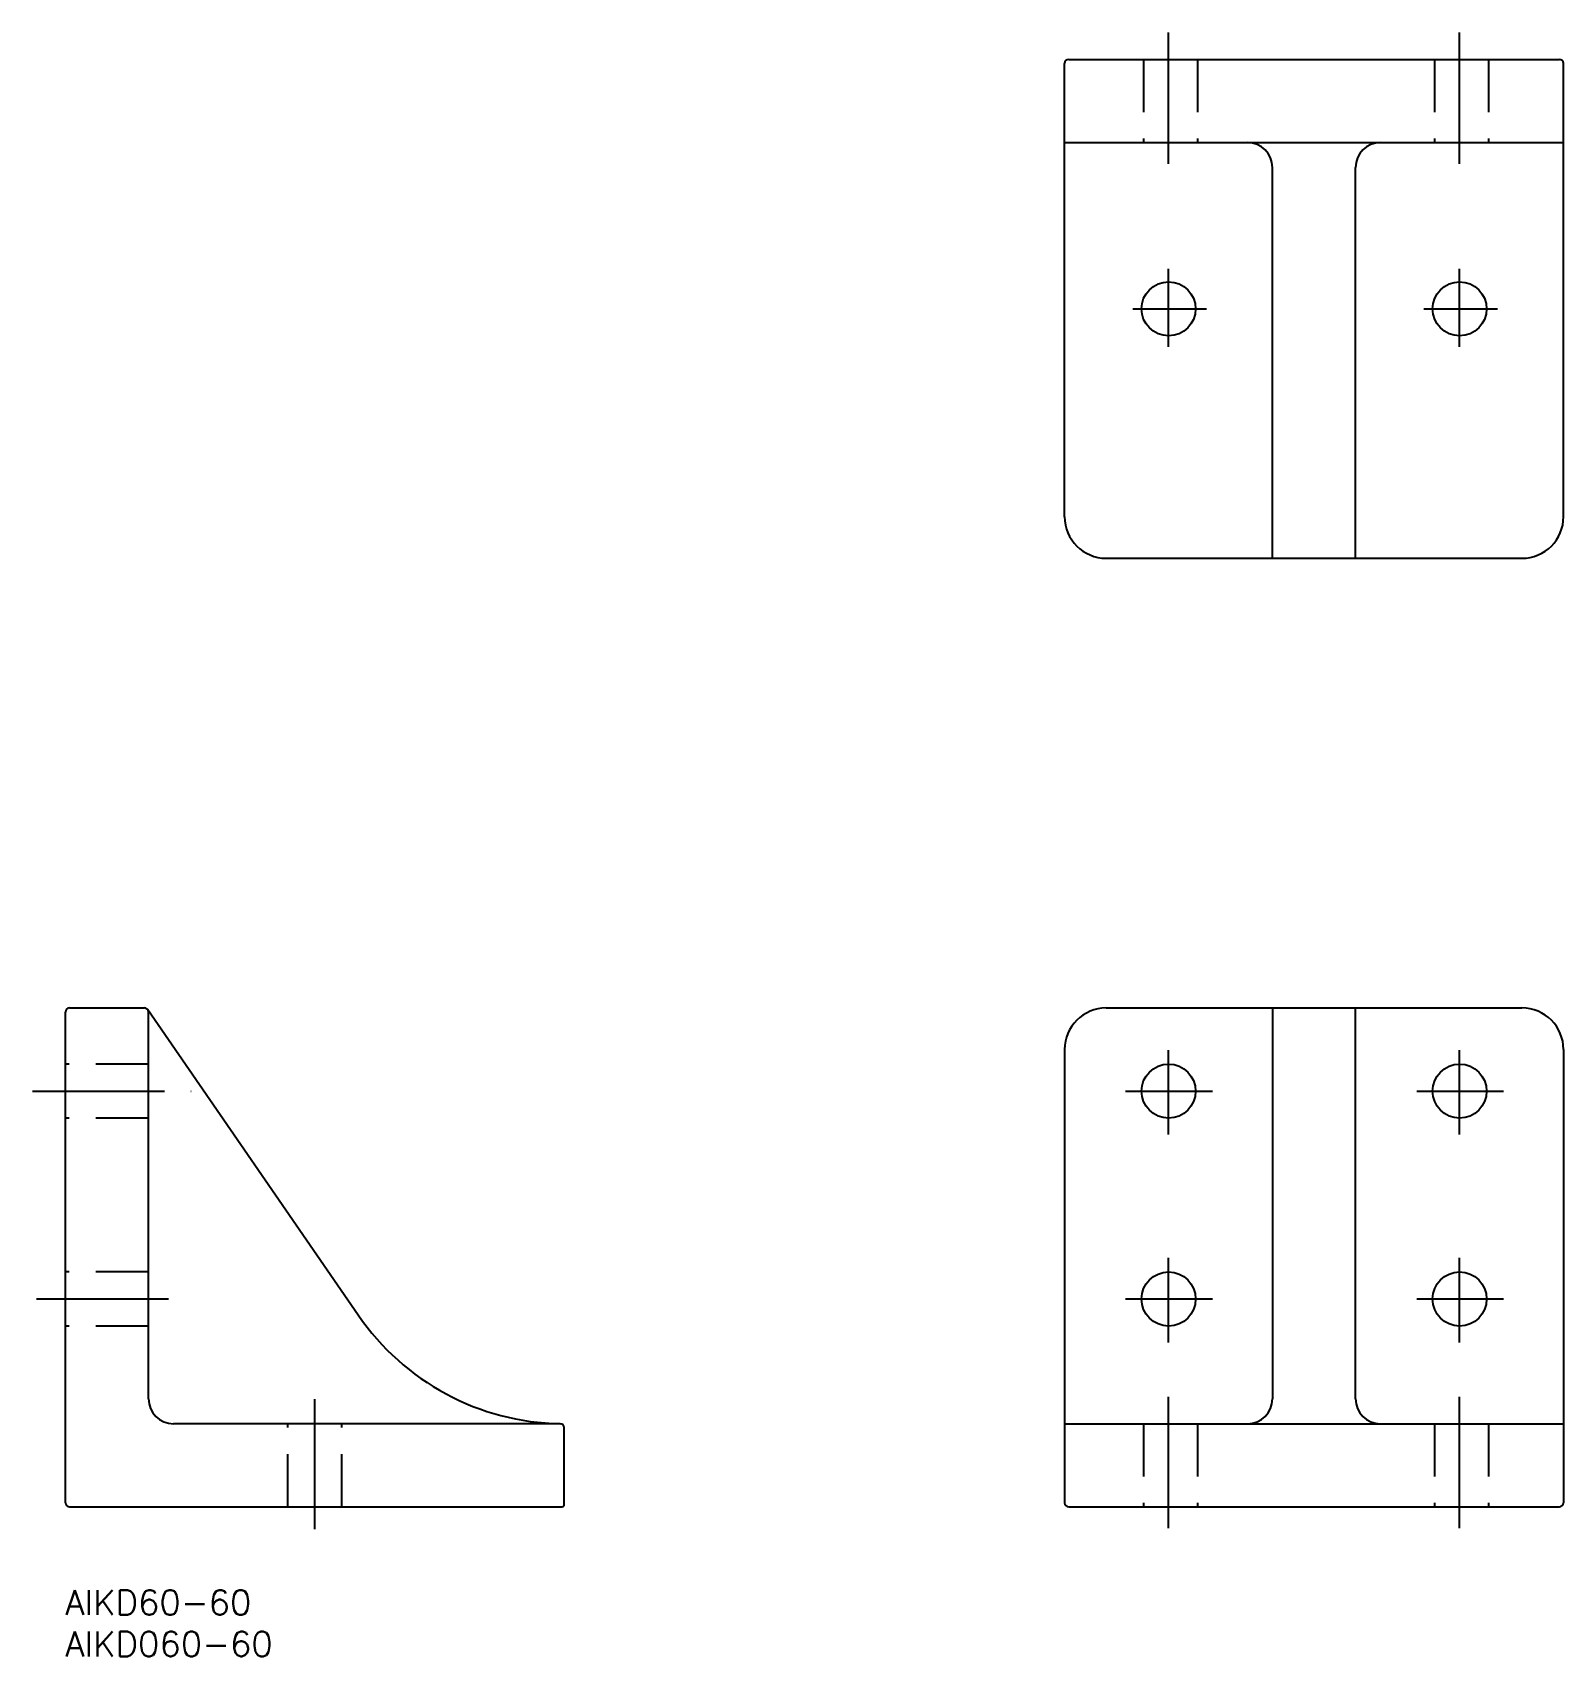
# Model space of a CAD drawing. Extents: x -4 to 180, y -8 to 187.
import ezdxf

# ---------------------------------------------------------------- set-up
doc = ezdxf.new("R2010")
doc.units = 0
doc.header["$LTSCALE"] = 0.5
doc.linetypes.add('CENTER', pattern=[50.8, 31.75, -6.35, 6.35, -6.35])
doc.linetypes.add('DASHED', pattern=[19.05, 12.7, -6.35])
for name, color, linetype in [('MSM_CENTER', 1, 'CENTER'), ('MSM_CONTINUOUS', 7, 'CONTINUOUS'), ('MSM_DASHED', 4, 'DASHED'), ('MSM_PART_NUMBER', 7, 'CONTINUOUS')]:
    doc.layers.add(name, color=color, linetype=linetype)
doc.styles.get("Standard").update_dxf_attribs({"font": 'txt.shx', "height": 3, "bigfont": 'bigfont.shx'})

# ---------------------------------------------------------------- blocks, each defined once
blk = doc.blocks.new('*U5')
at = {"layer": 'MSM_PART_NUMBER'}
blk.add_text('AIKD60-60', height=3, dxfattribs=at).set_placement((0, -3))
blk = doc.blocks.new('*U6')
at = {"layer": 'MSM_PART_NUMBER'}
blk.add_text('AIKD060-60', height=3, dxfattribs=at).set_placement((0, -8))

msp = doc.modelspace()

# ---------------------------------------------------------------- linework, layer by layer
at = {"layer": 'MSM_CENTER'}
for p, q in [((132.68, 171.54), (132.68, 187.33)), ((167.68, 171.54), (167.68, 187.33)), ((132.68, 149.52), (132.68, 158.91)), ((167.68, 149.52), (167.68, 158.91)), ((128.4, 154.09), (137.24, 154.09)), ((163.4, 154.09), (172.24, 154.09)), ((132.68, 54.78), (132.68, 64.94)), ((167.68, 54.78), (167.68, 64.94)), ((-3.95, 60), (15.14, 60)), ((127.52, 60), (137.95, 60)), ((162.52, 60), (172.95, 60)), ((132.68, 29.78), (132.68, 39.94)), ((167.68, 29.78), (167.68, 39.94)), ((-3.49, 35), (15.38, 35)), ((127.52, 35), (137.95, 35)), ((162.52, 35), (172.95, 35)), ((30, 7.3), (30, 22.96)), ((132.68, 7.45), (132.68, 23.23)), ((167.68, 7.45), (167.68, 23.23))]:
    msp.add_line(p, q, dxfattribs=at)
at = {"layer": 'MSM_CONTINUOUS'}
for p, q in [((120.68, 184.09), (179.68, 184.09)), ((120.18, 129.09), (120.18, 183.59)), ((180.18, 129.09), (180.18, 183.59)), ((120.18, 174.09), (180.18, 174.09)), ((145.18, 124.09), (145.18, 171.09)), ((155.18, 124.09), (155.18, 171.09)), ((125.18, 124.09), (175.18, 124.09)), ((0, 10.5), (0, 69.5)), ((0.5, 70), (9.5, 70)), ((35.23, 33.07), (9.91, 69.78)), ((10, 23), (10, 69.5)), ((125.18, 70), (175.18, 70)), ((145.18, 70), (145.18, 23)), ((155.18, 23), (155.18, 70)), ((120.18, 65), (120.18, 10.5)), ((180.18, 65), (180.18, 10.5)), ((59.5, 20), (13, 20)), ((120.18, 20), (180.18, 20)), ((60, 10.3), (60, 19.5)), ((0.5, 10), (59.7, 10)), ((120.68, 10), (179.68, 10))]:
    msp.add_line(p, q, dxfattribs=at)
for centre in [(132.68, 154.09), (167.68, 154.09), (132.68, 60), (167.68, 60), (132.68, 35), (167.68, 35)]:
    msp.add_circle(centre, 3.25, dxfattribs=at)
for centre, radius, start, end in [((120.68, 183.59), 0.5, 90, 180), ((179.68, 183.59), 0.5, 0, 90), ((142.18, 171.09), 3, 0, 90), ((158.18, 171.09), 3, 90, 180), ((125.18, 129.09), 5, 180, 270), ((175.18, 129.09), 5, 270, 0), ((0.5, 69.5), 0.5, 90, 180), ((9.5, 69.5), 0.5, 0, 90), ((125.18, 65), 5, 90, 180), ((175.18, 65), 5, 0, 90), ((60, 50), 30, 214.3411, 269.0763), ((13, 23), 3, 180, 270), ((142.18, 23), 3, 270, 0), ((158.18, 23), 3, 180, 270), ((59.5, 19.5), 0.5, 0, 90), ((0.5, 10.5), 0.5, 180, 270), ((59.7, 10.3), 0.3, 270, 0), ((120.68, 10.5), 0.5, 180, 270), ((179.68, 10.5), 0.5, 270, 0)]:
    msp.add_arc(centre, radius, start, end, dxfattribs=at)
at = {"layer": 'MSM_DASHED'}
for p, q in [((129.65, 184.09), (129.65, 174.09)), ((136.15, 184.09), (136.15, 174.09)), ((164.65, 184.09), (164.65, 174.09)), ((171.15, 184.09), (171.15, 174.09)), ((10, 63.25), (0, 63.25)), ((10, 56.75), (0, 56.75)), ((10, 38.25), (0, 38.25)), ((10, 31.75), (0, 31.75)), ((26.75, 10), (26.75, 20)), ((33.25, 10), (33.25, 20)), ((129.65, 20), (129.65, 10)), ((136.15, 20), (136.15, 10)), ((164.65, 20), (164.65, 10)), ((171.15, 20), (171.15, 10))]:
    msp.add_line(p, q, dxfattribs=at)

# ---------------------------------------------------------------- block references
at = {"layer": 'MSM_CONTINUOUS'}
for name in ['*U5', '*U6']:
    msp.add_blockref(name, (0, 0), dxfattribs=at)

doc.saveas('drawing.dxf')
